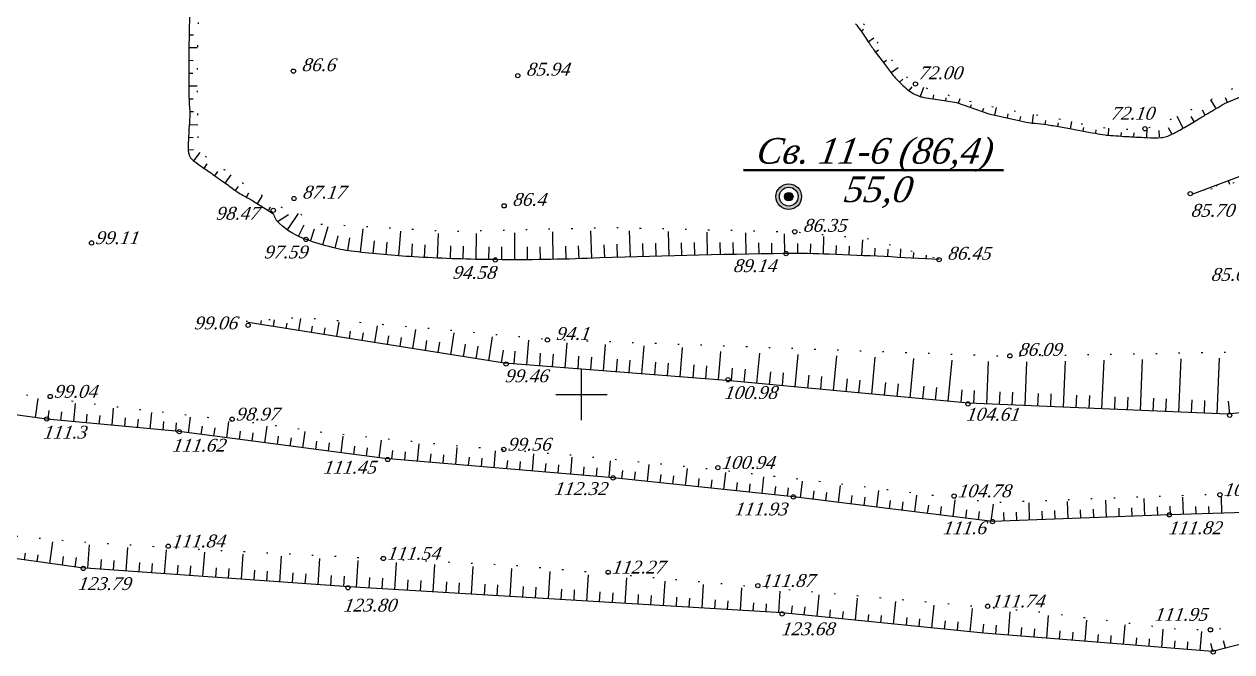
# Model space of a CAD drawing. Header units: millimetres. Extents: x 1400 to 7029, y -1119 to 1612.
# Drawn here: x 3031.5 to 3116.3, y 1214.7 to 1258.8 of the extents above; entities that cross this region are included whole.
import ezdxf

# ---------------------------------------------------------------- set-up
doc = ezdxf.new("R2010")
doc.units = ezdxf.units.MM
doc.linetypes.add('ADOT1', pattern=[1.6, 0.1, -1.5])
for name, color, linetype in [('01_Горизонт_72', 7, 'Continuous'), ('01_Горизонт_86', 7, 'Continuous'), ('02_Горизонт_100', 7, 'Continuous'), ('02_Горизонт_112', 7, 'Continuous'), ('кресты', 7, 'Continuous'), ('Скважины', 7, 'Continuous'), ('Скважины_2011', 7, 'Continuous')]:
    doc.layers.add(name, color=color, linetype=linetype)
doc.styles.add('universw', font='timesi.ttf', dxfattribs={"oblique": 10})

# ---------------------------------------------------------------- blocks, each defined once
blk = doc.blocks.new('Свкажины')
at = {"layer": 'Скважины', "linetype": 'Continuous'}
h = blk.add_hatch(color=5, dxfattribs=at)
h.paths.add_polyline_path([(-3, 0, 1), (3, 0, 1)])
h.paths.add_polyline_path([(2.2, 0, -1), (-2.2, 0, -1)], flags=16)
at = {"layer": 'Скважины', "linetype": 'Continuous', "lineweight": 50}
h = blk.add_hatch(color=2, dxfattribs=at)
edge = h.paths.add_edge_path()
edge.add_arc((0, 0), 1, 0, 360)
at = {"layer": 'Скважины', "color": 0, "linetype": 'Continuous'}
for radius in [3, 2.2, 1]:
    blk.add_circle((0, 0), radius, dxfattribs=at)

msp = doc.modelspace()

# ---------------------------------------------------------------- linework, layer by layer
at = {"layer": '01_Горизонт_72', "color": 250, "linetype": 'Continuous'}
for p, q in [((3090.28, 1258.3428), (3090.463, 1258.4685)), ((3091.3007, 1256.8602), (3091.5076, 1257.0177)), ((3091.8459, 1256.1441), (3092.0696, 1256.3144)), ((3092.9925, 1254.7599), (3093.2074, 1254.9656)), ((3093.6805, 1254.1845), (3093.8624, 1254.4311)), ((3095.3472, 1253.5911), (3095.3907, 1253.874)), ((3096.2368, 1253.4544), (3096.2694, 1253.6666)), ((3097.9686, 1252.9921), (3098.0371, 1253.1869)), ((3116.0141, 1253.34), (3115.8781, 1253.6603)), ((3098.8177, 1252.6936), (3098.9008, 1252.9302)), ((3100.5598, 1252.2506), (3100.6212, 1252.5273)), ((3101.4384, 1252.0555), (3101.5035, 1252.3486)), ((3113.6782, 1251.9897), (3113.4647, 1252.3481)), ((3114.4514, 1252.4503), (3114.2535, 1252.7825)), ((3103.2173, 1251.7913), (3103.2516, 1252.0688)), ((3104.1046, 1251.6415), (3104.1521, 1251.9127)), ((3105.8768, 1251.3265), (3105.9193, 1251.5635)), ((3106.7627, 1251.1676), (3106.8058, 1251.4077)), ((3111.2449, 1250.9142), (3111.2195, 1251.3521)), ((3112.1001, 1251.1257), (3111.8805, 1251.5558)), ((3108.5494, 1250.9703), (3108.5672, 1251.2222)), ((3109.4476, 1250.9135), (3109.4618, 1251.1908)), ((3114.3929, 1247.2143), (3114.4081, 1247.1737)), ((3115.2356, 1247.5301), (3115.266, 1247.4489))]:
    msp.add_line(p, q, dxfattribs=at)
at = {"layer": '01_Горизонт_72', "linetype": 'Continuous'}
for p, q in [((3090.7897, 1257.601), (3091.1733, 1257.8646)), ((3092.3911, 1255.428), (3092.8789, 1255.7994)), ((3094.4682, 1253.77), (3094.6934, 1254.4085)), ((3097.1195, 1253.2906), (3097.2318, 1253.61)), ((3099.6812, 1252.4458), (3099.7972, 1252.9679)), ((3115.2258, 1252.9089), (3114.8599, 1253.5277)), ((3102.3241, 1251.9017), (3102.3975, 1252.4952)), ((3112.9017, 1251.5351), (3112.4815, 1252.3578)), ((3104.991, 1251.4855), (3105.0809, 1251.9867)), ((3107.6516, 1251.0335), (3107.6867, 1251.5314)), ((3110.3464, 1250.8675), (3110.3806, 1251.5346)), ((3116.0784, 1247.8459), (3116.1696, 1247.6025)), ((3113.5501, 1246.8984), (3113.5501, 1246.8984))]:
    msp.add_line(p, q, dxfattribs=at)
at = {"layer": '01_Горизонт_72', "color": 0, "linetype": 'ADOT1', "flags": 128}
for points in [[(3085.6263, 1373.967), (3084.0449, 1371.8274), (3082.2092, 1369.8618), (3080.9096, 1368.2092), (3079.8226, 1366.6975), (3078.7062, 1365.649), (3077.4699, 1364.4879), (3076.3619, 1363.4473), (3075.6526, 1362.5704), (3075.384, 1361.8803), (3075.2066, 1360.0605), (3075.0993, 1357.4339), (3074.9669, 1352.9694), (3074.8548, 1349.3712), (3074.784, 1347.344), (3074.6004, 1345.6705), (3074.4438, 1344.2424), (3074.4467, 1342.0441), (3074.2883, 1339.5693), (3074.0672, 1335.9303), (3073.9413, 1333.8576), (3073.6593, 1328.8585), (3073.6168, 1327.4019), (3073.5663, 1325.6751), (3073.5578, 1324.6942), (3073.4181, 1323.5574), (3073.2804, 1321.3667), (3073.0903, 1319.5437), (3072.8517, 1317.3901), (3072.515, 1315.4311), (3072.4145, 1314.4199), (3072.2524, 1312.2521), (3072.0127, 1308.9212), (3071.8932, 1306.3899), (3071.8467, 1305.4058), (3071.6303, 1302.666), (3071.3858, 1298.8665), (3071.2054, 1294.5895), (3071.031, 1290.836), (3070.5148, 1283.7917), (3070.0205, 1279.4247), (3069.8173, 1277.1911), (3069.7534, 1275.6687), (3069.6038, 1274.5289), (3069.4954, 1273.7023), (3069.4681, 1272.639), (3069.4861, 1270.9196), (3069.6102, 1269.7117), (3069.7916, 1269.0531), (3070.4507, 1268.6904), (3073.1279, 1268.2158), (3076.2186, 1267.6177), (3078.4107, 1266.9963), (3080.7516, 1266.2498), (3082.369, 1265.7495), (3084.0491, 1264.824), (3086.5063, 1263.0269), (3088.5853, 1261.0965), (3090.0971, 1259.3638), (3091.1004, 1257.9575), (3091.8385, 1257.0171), (3093.4012, 1255.188), (3094.1042, 1254.6302), (3094.947, 1254.3131), (3096.4298, 1253.8378), (3097.6027, 1253.5047), (3099.8255, 1252.961), (3102.0556, 1252.5524), (3104.0339, 1252.2211), (3105.7505, 1251.8368), (3107.4311, 1251.5477), (3108.8937, 1251.4543), (3110.2254, 1251.4859), (3111.3058, 1251.825), (3113.3275, 1252.7411), (3116.6599, 1254.4516), (3117.3321, 1254.6952), (3118.0237, 1254.7635), (3118.901, 1254.671), (3119.7685, 1254.5291), (3122.8369, 1253.9097), (3124.611, 1253.6501), (3125.6544, 1253.6181), (3127.9599, 1255.2059), (3130.9784, 1257.4842), (3132.4477, 1258.7719), (3133.228, 1259.4557), (3133.7993, 1259.8024), (3134.2747, 1259.8132), (3134.7123, 1259.6999), (3134.9392, 1259.2086), (3135.1931, 1258.199), (3135.6781, 1256.6174), (3135.8055, 1256.2263)], [(3135.8208, 1255.2598), (3135.2478, 1255.0382), (3128.376, 1252.1815), (3122.9486, 1249.8802), (3120.5935, 1248.7915), (3113.5501, 1246.8984)]]:
    msp.add_lwpolyline(points, dxfattribs=at)
at = {"layer": '01_Горизонт_72', "linetype": 'Continuous', "flags": 128}
msp.add_lwpolyline([(3089.8914, 1258.8616, -0.0077246), (3090.2332, 1258.4108, -0.0175817), (3090.8111, 1257.5628, 0.0219383), (3091.2802, 1256.8871), (3091.7602, 1256.2566), (3092.5385, 1255.2343, 0.0281616), (3092.7227, 1255.0188, 0.0115166), (3093.2131, 1254.5293, 0.0314377), (3093.6651, 1254.1497, 0.0427808), (3094.0352, 1253.9228, 0.0313969), (3094.4172, 1253.7604, 0.0466915), (3094.6882, 1253.6924), (3096.1108, 1253.4738), (3096.9769, 1253.3407), (3097.9143, 1253.0112), (3099.2508, 1252.5414), (3101.058, 1252.1399), (3101.8872, 1251.9558, 0.0408717), (3102.4845, 1251.8735, -0.0290343), (3103.3271, 1251.7777, -0.0005391), (3103.755, 1251.7032, -0.0002171), (3104.8172, 1251.5167, -0.0031287), (3106.7474, 1251.1643, 0.0090173), (3107.4185, 1251.0499, 0.0201073), (3107.618, 1251.0278, 0.0026971), (3109.1102, 1250.9308, 0.002087), (3109.5756, 1250.905, 0.001184), (3110.3963, 1250.8649, 0.0261283), (3111.3568, 1250.8705, 0.0641295), (3111.7427, 1250.9431, 0.0395208), (3112.1189, 1251.0992, 0.0160724), (3112.9945, 1251.5825, 0.0004193), (3113.9418, 1252.1469, -0.0005754), (3114.6321, 1252.5579, -0.0004836), (3115.7871, 1253.2422, -0.0331199), (3115.8046, 1253.2511), (3117.0627, 1253.7852)], format="xyb", dxfattribs=at)
msp.add_lwpolyline([(3113.5501, 1246.8984), (3119.3394, 1249.0681), (3121.2327, 1249.93), (3124.0553, 1251.0423), (3125.9865, 1251.855), (3127.7784, 1252.462), (3129.0843, 1253.0893), (3131.3273, 1254.278), (3135.3438, 1256.0863)], dxfattribs=at)
at = {"layer": '01_Горизонт_72', "color": 7, "linetype": 'Continuous'}
for centre in [(3094.1042, 1254.6302), (3110.2254, 1251.4859), (3113.4031, 1246.9281)]:
    msp.add_circle(centre, 0.15, dxfattribs=at)
at = {"layer": '01_Горизонт_86', "color": 250, "linetype": 'Continuous'}
for p, q in [((3043.084, 1258.0911), (3043.3885, 1258.0855)), ((3043.0605, 1256.2913), (3043.3568, 1256.2886)), ((3043.0555, 1255.3913), (3043.3504, 1255.3912)), ((3043.0743, 1253.5914), (3043.3672, 1253.5975)), ((3043.1324, 1252.6936), (3043.4025, 1252.7061)), ((3043.044, 1250.8963), (3043.3715, 1250.8806)), ((3043.0192, 1249.9971), (3043.3868, 1250.0246)), ((3044.1434, 1248.7047), (3044.3618, 1249.0166)), ((3044.8817, 1248.1899), (3045.0939, 1248.4944)), ((3046.3449, 1247.1418), (3046.5564, 1247.4415)), ((3047.1152, 1246.6787), (3047.2732, 1246.9809)), ((3048.6518, 1245.7419), (3048.8074, 1245.9909))]:
    msp.add_line(p, q, dxfattribs=at)
at = {"layer": '01_Горизонт_86', "linetype": 'Continuous'}
for p, q in [((3043.0702, 1257.1912), (3043.6673, 1257.1837)), ((3043.0602, 1254.4913), (3043.6473, 1254.4975)), ((3043.0938, 1251.7949), (3043.6863, 1251.7561)), ((3043.4145, 1249.2324), (3043.864, 1249.8186)), ((3045.6173, 1247.6714), (3046.0388, 1248.2582)), ((3047.8886, 1246.2189), (3048.2202, 1246.7495))]:
    msp.add_line(p, q, dxfattribs=at)
at = {"layer": '01_Горизонт_86', "color": 0, "linetype": 'Continuous'}
for p, q in [((3049.2904, 1244.9625), (3050.0613, 1245.4629)), ((3049.9839, 1244.3861), (3050.7704, 1245.5284)), ((3050.7653, 1243.9337), (3051.1541, 1244.7454)), ((3052.4671, 1243.3296), (3052.8427, 1244.6213)), ((3051.6055, 1243.6023), (3051.8972, 1244.4537)), ((3053.3407, 1243.0983), (3053.5459, 1243.9746)), ((3054.2275, 1242.925), (3054.3673, 1243.8141)), ((3055.124, 1242.8109), (3055.3089, 1244.4457)), ((3056.0227, 1242.7151), (3056.1124, 1243.6106)), ((3057.8235, 1242.5582), (3057.9517, 1244.287)), ((3060.5303, 1242.402), (3060.6079, 1244.1372)), ((3063.2402, 1242.313), (3063.2782, 1244.1253)), ((3065.9514, 1242.2857), (3065.9517, 1244.1812)), ((3068.6627, 1242.3114), (3068.6258, 1244.2424)), ((3071.373, 1242.3888), (3071.3044, 1244.3089)), ((3074.0829, 1242.4792), (3074.0256, 1244.3253)), ((3076.7932, 1242.557), (3076.7479, 1244.2737)), ((3079.5038, 1242.6221), (3079.4691, 1244.2209)), ((3082.2147, 1242.6746), (3082.1893, 1244.1668)), ((3084.9258, 1242.7145), (3084.9086, 1244.1115)), ((3087.6369, 1242.6891), (3087.6766, 1243.9176)), ((3090.346, 1242.577), (3090.396, 1243.6788)), ((3056.9226, 1242.6309), (3057.0007, 1243.5275)), ((3058.7252, 1242.4971), (3058.7803, 1243.3954)), ((3059.6276, 1242.446), (3059.6749, 1243.3447)), ((3061.4333, 1242.3652), (3061.4665, 1243.2646)), ((3062.3367, 1242.3355), (3062.3627, 1243.2352)), ((3064.1439, 1242.2976), (3064.1556, 1243.1975)), ((3065.0476, 1242.2887), (3065.0535, 1243.1887)), ((3066.8552, 1242.2885), (3066.8496, 1243.1884)), ((3067.759, 1242.297), (3067.7476, 1243.1969)), ((3069.5663, 1242.3315), (3069.5433, 1243.2312)), ((3070.4697, 1242.3575), (3070.441, 1243.257)), ((3072.2762, 1242.4204), (3072.245, 1243.333)), ((3073.1795, 1242.4505), (3073.1496, 1243.3695)), ((3074.9863, 1242.5066), (3074.9591, 1243.4289)), ((3075.8897, 1242.5325), (3075.864, 1243.4518)), ((3077.6967, 1242.5801), (3077.6742, 1243.4842)), ((3078.6002, 1242.6018), (3078.5795, 1243.4936)), ((3080.4074, 1242.641), (3080.3901, 1243.4989)), ((3081.311, 1242.6585), (3081.2955, 1243.4948)), ((3083.1184, 1242.6893), (3083.1063, 1243.473)), ((3084.0221, 1242.7026), (3084.0116, 1243.4553)), ((3085.8296, 1242.7198), (3085.8308, 1243.4363)), ((3086.7334, 1242.7114), (3086.7453, 1243.4128)), ((3088.54, 1242.6547), (3088.5659, 1243.2904)), ((3089.4431, 1242.6169), (3089.4696, 1243.2344)), ((3091.2488, 1242.5349), (3091.2762, 1243.1088)), ((3092.1515, 1242.4907), (3092.179, 1243.0393)), ((3093.0541, 1242.4444), (3093.0856, 1243.0434)), ((3093.9567, 1242.3959), (3093.9791, 1242.8043)), ((3094.859, 1242.3453), (3094.8745, 1242.6148)), ((3048.1207, 1237.7403), (3048.1645, 1238.0155)), ((3049.01, 1237.5989), (3049.0835, 1238.0614)), ((3049.8992, 1237.4574), (3049.9592, 1237.8345)), ((3050.7884, 1237.316), (3050.9216, 1238.1532)), ((3053.4561, 1236.8916), (3053.6168, 1237.9022)), ((3051.6776, 1237.1745), (3051.7471, 1237.611)), ((3052.5669, 1237.0331), (3052.641, 1237.4993)), ((3054.3453, 1236.7502), (3054.4289, 1237.2759)), ((3055.2345, 1236.6087), (3055.3229, 1237.1641)), ((3056.1237, 1236.4673), (3056.3119, 1237.6498)), ((3057.013, 1236.3258), (3057.1108, 1236.9407)), ((3057.9022, 1236.1843), (3058.0047, 1236.829)), ((3058.7914, 1236.0429), (3059.0069, 1237.3973)), ((3061.4591, 1235.6185), (3061.7019, 1237.1449)), ((3064.1268, 1235.1942), (3064.3946, 1236.878)), ((3059.6806, 1235.9014), (3059.7926, 1236.6055)), ((3060.5699, 1235.76), (3060.6866, 1236.4938)), ((3062.3483, 1235.4771), (3062.4897, 1236.3659)), ((3063.2375, 1235.3356), (3063.3789, 1236.2244)), ((3066.8093, 1234.896), (3066.9432, 1236.6351)), ((3069.5025, 1234.6886), (3069.6385, 1236.4537)), ((3072.1958, 1234.4811), (3072.3393, 1236.3441)), ((3074.889, 1234.2737), (3075.04, 1236.2345)), ((3077.5822, 1234.0662), (3077.7408, 1236.1249)), ((3065.016, 1235.0527), (3065.1574, 1235.9415)), ((3065.9116, 1234.9652), (3065.9807, 1235.8625)), ((3067.707, 1234.8269), (3067.7762, 1235.7242)), ((3068.6048, 1234.7577), (3068.6739, 1235.6551)), ((3070.4003, 1234.6194), (3070.4694, 1235.5168)), ((3071.298, 1234.5503), (3071.3671, 1235.4476)), ((3073.0935, 1234.412), (3073.1626, 1235.3093)), ((3073.9913, 1234.3428), (3074.0604, 1235.2402)), ((3080.2755, 1233.8588), (3080.4278, 1235.8361)), ((3082.9655, 1233.6141), (3083.1662, 1235.7363)), ((3085.6547, 1233.3597), (3085.8701, 1235.6375)), ((3088.3439, 1233.1054), (3088.5741, 1235.5387)), ((3091.0331, 1232.851), (3091.278, 1235.4398)), ((3093.7223, 1232.5967), (3093.9819, 1235.341)), ((3096.4115, 1232.3423), (3096.6858, 1235.2422)), ((3099.1053, 1232.1541), (3099.233, 1235.1484)), ((3104.5028, 1231.9238), (3104.6414, 1235.1728)), ((3107.2016, 1231.8086), (3107.3472, 1235.2229)), ((3109.9003, 1231.6935), (3110.053, 1235.2731)), ((3112.5991, 1231.5784), (3112.7588, 1235.3232)), ((3115.2978, 1231.4632), (3115.4646, 1235.3734)), ((3075.7867, 1234.2045), (3075.8559, 1235.1019)), ((3076.6845, 1234.1354), (3076.7536, 1235.0327)), ((3078.48, 1233.9971), (3078.5491, 1234.8944)), ((3079.3777, 1233.9279), (3079.4468, 1234.8253)), ((3081.1727, 1233.7837), (3081.2574, 1234.6797)), ((3082.0691, 1233.6989), (3082.1538, 1234.5949)), ((3083.8619, 1233.5293), (3083.9467, 1234.4253)), ((3084.7583, 1233.4445), (3084.8431, 1234.3405)), ((3101.804, 1232.0389), (3101.9356, 1235.1227)), ((3086.5511, 1233.275), (3086.6359, 1234.171)), ((3087.4475, 1233.1902), (3087.5323, 1234.0862)), ((3089.2403, 1233.0206), (3089.3251, 1233.9166)), ((3090.1367, 1232.9358), (3090.2215, 1233.8318)), ((3091.9295, 1232.7662), (3092.0143, 1233.6622)), ((3092.8259, 1232.6815), (3092.9107, 1233.5775)), ((3094.6187, 1232.5119), (3094.7035, 1233.4079)), ((3095.5151, 1232.4271), (3095.5999, 1233.3231)), ((3097.3079, 1232.2575), (3097.3927, 1233.1535)), ((3098.2057, 1232.1924), (3098.2441, 1233.0916)), ((3100.0049, 1232.1157), (3100.0432, 1233.0149)), ((3100.9045, 1232.0773), (3100.9428, 1232.9765)), ((3102.7036, 1232.0005), (3102.742, 1232.8997)), ((3103.6032, 1231.9622), (3103.6416, 1232.8613)), ((3105.4024, 1231.8854), (3105.4407, 1232.7846)), ((3106.302, 1231.847), (3106.3403, 1232.7462)), ((3108.1011, 1231.7703), (3108.1395, 1232.6694)), ((3109.0007, 1231.7319), (3109.0391, 1232.6311)), ((3110.7999, 1231.6551), (3110.8383, 1232.5543)), ((3111.6995, 1231.6167), (3111.7378, 1232.5159)), ((3113.4986, 1231.54), (3113.537, 1232.4392)), ((3114.3982, 1231.5016), (3114.4366, 1232.4008)), ((3116.1966, 1231.4494), (3116.0962, 1232.3437))]:
    msp.add_line(p, q, dxfattribs=at)
at = {"layer": '01_Горизонт_86', "color": 0, "linetype": 'ADOT1', "flags": 128}
msp.add_lwpolyline([(3053.3085, 1308.9519, -0.0405418), (3052.7652, 1307.8301, -0.0779418), (3052.352, 1307.3269, -0.000526), (3051.5453, 1306.61, 0.0008531), (3051.0483, 1306.1676, 0.0001806), (3049.3236, 1304.6264, 0.0004683), (3048.6593, 1304.0312, 0.0138322), (3048.2214, 1303.6157, 0.007218), (3047.4166, 1302.7848, 0.0310117), (3046.9704, 1302.2476, 0.0707414), (3046.8258, 1301.9764, 0.0406738), (3046.7459, 1301.6847, 0.019114), (3046.6513, 1301.0489, 0.00819), (3046.4697, 1299.105, -0.0071135), (3046.2655, 1296.8665, -0.0065241), (3046.0889, 1295.3805, 0.012431), (3046.0055, 1294.5995, 0.0389873), (3046.0021, 1293.6706, -0.0325283), (3046.0124, 1292.5579, -0.0013715), (3045.9537, 1291.5561, -0.0017401), (3045.9025, 1290.7667, -0.0013555), (3045.7419, 1288.506, -0.0086088), (3045.7095, 1288.1506), (3045.5267, 1286.4662), (3045.4295, 1285.5698, 0.0229906), (3045.394, 1284.9994, -0.0116356), (3045.3495, 1283.8716, -0.0003813), (3045.2691, 1282.6055, 0.0003793), (3045.1882, 1281.3329, 0.0003091), (3045.1423, 1280.5936, 0.0005145), (3045.1154, 1280.1494, 0.0244087), (3045.1063, 1279.2908, -0.0185433), (3045.1076, 1278.1608), (3045.0696, 1277.102), (3045.0293, 1275.9833, -0.0208875), (3045.0199, 1275.8617, 0.0035129), (3044.9385, 1275.141, 0.002625), (3044.7297, 1273.064, -0.0087135), (3044.6592, 1272.439), (3044.3863, 1270.3484), (3044.2849, 1269.5712, 0.0085559), (3044.2023, 1268.8411, 0.0105691), (3044.1581, 1268.2479, 0.0177414), (3044.15, 1267.7934, -0.0146319), (3044.1436, 1267.2424, -0.0037921), (3044.0853, 1266.0406, -0.004609), (3044.0208, 1265.0529, -0.0015357), (3043.9549, 1264.2046, 0.0017328), (3043.8968, 1263.4528, 0.0013066), (3043.8423, 1262.6872, 0.0025781), (3043.8177, 1262.2989, 0.0120383), (3043.7824, 1261.2626, -0.0062025), (3043.7374, 1259.2506, -0.0014689), (3043.6981, 1258.2084, 0.0029224), (3043.6798, 1257.6846, 0.0028242), (3043.6635, 1256.9859, 0.0020084), (3043.6501, 1256.0033, 0.001511), (3043.6434, 1254.991, 0.0044485), (3043.6452, 1254.6471), (3043.6833, 1251.9623), (3043.7018, 1250.6617, 0.0141314), (3043.7115, 1250.4339, 0.0109722), (3043.7387, 1250.1415, 0.0799719), (3043.8028, 1249.9137, 0.1084915), (3043.9089, 1249.774, 0.045339), (3044.1835, 1249.5804, -0.0261451), (3044.6716, 1249.2636, -0.0031635), (3045.65, 1248.5437, 0.0054085), (3046.2242, 1248.1252, 0.0041621), (3047.327, 1247.3532, 0.0145601), (3047.6503, 1247.1444), (3048.9369, 1246.3659), (3049.7015, 1245.9032, 0.0532499), (3050.1373, 1245.6993, 0.0314528), (3050.9211, 1245.4836)], format="xyb", dxfattribs=at)
at = {"layer": '01_Горизонт_86', "linetype": 'Continuous', "flags": 128}
msp.add_lwpolyline([(3043.1348, 1260.1622, 0.0028284), (3043.0872, 1258.2605, 0.0016394), (3043.0708, 1257.2366, 0.0013106), (3043.0577, 1255.9559, 0.0037518), (3043.0576, 1254.775, 0.0035199), (3043.0759, 1253.5166, 0.0221531), (3043.118, 1252.8769, -0.0351206), (3043.1342, 1252.4725, -0.010682), (3043.1148, 1252.097, 0.0049946), (3043.0641, 1251.2945, 0.0020333), (3043.0329, 1250.6574, 0.0028405), (3043.015, 1250.2011, 0.0369371), (3043.0262, 1249.9228, 0.0389993), (3043.0766, 1249.6638, 0.0585273), (3043.1456, 1249.4944, 0.0806358), (3043.2278, 1249.3895, 0.0246355), (3043.431, 1249.2198, 0.0088214), (3044.0287, 1248.785, 0.0009576), (3044.7591, 1248.2753, -0.001331), (3045.2843, 1247.9081, -0.006385), (3046.1112, 1247.3109, 0.0116303), (3046.5686, 1246.9878, 0.0326006), (3046.9928, 1246.7411, -0.0243095), (3047.5669, 1246.42), (3048.5037, 1245.8345), (3049.0211, 1245.511)], format="xyb", dxfattribs=at)
at = {"layer": '01_Горизонт_86', "color": 0, "linetype": 'ADOT1', "flags": 128}
for points in [[(3047.0859, 1237.9678), (3050.9472, 1238.247), (3062.0992, 1237.2824), (3068.362, 1236.6971), (3100.6267, 1235.5177), (3118.1771, 1235.8429), (3128.6259, 1236.9454), (3133.2987, 1238.6315), (3141.8958, 1242.1472), (3147.0229, 1244.3521), (3159.9628, 1249.5554), (3175.2791, 1254.873), (3182.7805, 1256.9474), (3188.1228, 1258.0975), (3192.2605, 1258.6806)], [(3050.9211, 1245.4836), (3052.1542, 1244.8059), (3061.4641, 1244.2823), (3072.8195, 1244.5594), (3085.5656, 1244.2508), (3090.8679, 1243.7579), (3095.8311, 1242.3101)]]:
    msp.add_lwpolyline(points, dxfattribs=at)
at = {"layer": '01_Горизонт_86', "color": 0, "linetype": 'Continuous', "flags": 128}
msp.add_lwpolyline([(3192.1303, 1258.6738), (3179.2629, 1253.8401), (3160.2397, 1246.842), (3152.9097, 1244.0559), (3146.7016, 1241.8652), (3134.4802, 1235.4838), (3124.6303, 1232.3957), (3116.0386, 1231.4316), (3097.8242, 1232.2087), (3080.8302, 1233.8161), (3065.2421, 1235.0167), (3047.2315, 1237.8818)], dxfattribs=at)
at = {"layer": '01_Горизонт_86', "color": 0, "linetype": 'Continuous'}
msp.add_lwpolyline([(3095.7613, 1242.2925, 0.0050652), (3088.0479, 1242.6744, 0.0128873), (3085.0123, 1242.7155, 0.0059966), (3071.0724, 1242.378, -0.0121828), (3064.2087, 1242.2968, -0.0117044), (3058.8572, 1242.4892, -0.0149245), (3054.6739, 1242.8633, -0.0317467), (3053.1512, 1243.1443, -0.0253222), (3051.2953, 1243.7115, -0.0950113), (3049.4238, 1244.825, -0.1582449), (3049.0211, 1245.511, -0.0135621)], format="xyb", dxfattribs=at)
at = {"layer": '01_Горизонт_86', "color": 7, "linetype": 'Continuous'}
for centre in [(3050.4073, 1255.5315), (3066.1723, 1255.2165), (3050.4523, 1246.5855), (3065.2093, 1246.0725), (3048.9913, 1245.7575), (3051.2953, 1243.7115), (3085.6273, 1244.2515), (3085.0123, 1242.7155), (3064.5913, 1242.2715), (3095.7613, 1242.2925), (3047.2303, 1237.6875), (3068.2513, 1236.6555), (3100.7323, 1235.5365), (3065.3443, 1234.9635), (3080.9353, 1233.8565), (3097.7923, 1232.1585), (3116.1733, 1231.3665)]:
    msp.add_circle(centre, 0.15, dxfattribs=at)
at = {"layer": '02_Горизонт_100', "color": 0, "linetype": 'Continuous'}
for p, q in [((3048.1207, 1237.7403), (3048.1645, 1238.0155)), ((3049.01, 1237.5989), (3049.0835, 1238.0614)), ((3049.8992, 1237.4574), (3049.9592, 1237.8345)), ((3050.7884, 1237.316), (3050.9216, 1238.1532)), ((3053.4561, 1236.8916), (3053.6168, 1237.9022)), ((3051.6776, 1237.1745), (3051.7471, 1237.611)), ((3052.5669, 1237.0331), (3052.641, 1237.4993)), ((3054.3453, 1236.7502), (3054.4289, 1237.2759)), ((3055.2345, 1236.6087), (3055.3229, 1237.1641)), ((3056.1237, 1236.4673), (3056.3119, 1237.6498)), ((3057.013, 1236.3258), (3057.1108, 1236.9407)), ((3057.9022, 1236.1843), (3058.0047, 1236.829)), ((3058.7914, 1236.0429), (3059.0069, 1237.3973)), ((3061.4591, 1235.6185), (3061.7019, 1237.1449)), ((3064.1268, 1235.1942), (3064.3946, 1236.878)), ((3059.6806, 1235.9014), (3059.7926, 1236.6055)), ((3060.5699, 1235.76), (3060.6866, 1236.4938)), ((3062.3483, 1235.4771), (3062.4897, 1236.3659)), ((3063.2375, 1235.3356), (3063.3789, 1236.2244)), ((3066.8093, 1234.896), (3066.9432, 1236.6351)), ((3069.5025, 1234.6886), (3069.6385, 1236.4537)), ((3072.1958, 1234.4811), (3072.3393, 1236.3441)), ((3074.889, 1234.2737), (3075.04, 1236.2345)), ((3077.5822, 1234.0662), (3077.7408, 1236.1249)), ((3065.016, 1235.0527), (3065.1574, 1235.9415)), ((3065.9116, 1234.9652), (3065.9807, 1235.8625)), ((3067.707, 1234.8269), (3067.7762, 1235.7242)), ((3068.6048, 1234.7577), (3068.6739, 1235.6551)), ((3070.4003, 1234.6194), (3070.4694, 1235.5168)), ((3071.298, 1234.5503), (3071.3671, 1235.4476)), ((3073.0935, 1234.412), (3073.1626, 1235.3093)), ((3073.9913, 1234.3428), (3074.0604, 1235.2402)), ((3080.2755, 1233.8588), (3080.4278, 1235.8361)), ((3082.9655, 1233.6141), (3083.1662, 1235.7363)), ((3085.6547, 1233.3597), (3085.8701, 1235.6375)), ((3088.3439, 1233.1054), (3088.5741, 1235.5387)), ((3091.0331, 1232.851), (3091.278, 1235.4398)), ((3093.7223, 1232.5967), (3093.9819, 1235.341)), ((3096.4115, 1232.3423), (3096.6858, 1235.2422)), ((3099.1053, 1232.1541), (3099.233, 1235.1484)), ((3104.5028, 1231.9238), (3104.6414, 1235.1728)), ((3107.2016, 1231.8086), (3107.3472, 1235.2229)), ((3109.9003, 1231.6935), (3110.053, 1235.2731)), ((3112.5991, 1231.5784), (3112.7588, 1235.3232)), ((3115.2978, 1231.4632), (3115.4646, 1235.3734)), ((3075.7867, 1234.2045), (3075.8559, 1235.1019)), ((3076.6845, 1234.1354), (3076.7536, 1235.0327)), ((3078.48, 1233.9971), (3078.5491, 1234.8944)), ((3079.3777, 1233.9279), (3079.4468, 1234.8253)), ((3081.1727, 1233.7837), (3081.2574, 1234.6797)), ((3082.0691, 1233.6989), (3082.1538, 1234.5949)), ((3083.8619, 1233.5293), (3083.9467, 1234.4253)), ((3084.7583, 1233.4445), (3084.8431, 1234.3405)), ((3101.804, 1232.0389), (3101.9356, 1235.1227)), ((3086.5511, 1233.275), (3086.6359, 1234.171)), ((3087.4475, 1233.1902), (3087.5323, 1234.0862)), ((3089.2403, 1233.0206), (3089.3251, 1233.9166)), ((3090.1367, 1232.9358), (3090.2215, 1233.8318)), ((3091.9295, 1232.7662), (3092.0143, 1233.6622)), ((3092.8259, 1232.6815), (3092.9107, 1233.5775)), ((3094.6187, 1232.5119), (3094.7035, 1233.4079)), ((3095.5151, 1232.4271), (3095.5999, 1233.3231)), ((3097.3079, 1232.2575), (3097.3927, 1233.1535)), ((3098.2057, 1232.1924), (3098.2441, 1233.0916)), ((3100.0049, 1232.1157), (3100.0432, 1233.0149)), ((3100.9045, 1232.0773), (3100.9428, 1232.9765)), ((3102.7036, 1232.0005), (3102.742, 1232.8997)), ((3103.6032, 1231.9622), (3103.6416, 1232.8613)), ((3105.4024, 1231.8854), (3105.4407, 1232.7846)), ((3106.302, 1231.847), (3106.3403, 1232.7462)), ((3108.1011, 1231.7703), (3108.1395, 1232.6694)), ((3109.0007, 1231.7319), (3109.0391, 1232.6311)), ((3110.7999, 1231.6551), (3110.8383, 1232.5543)), ((3111.6995, 1231.6167), (3111.7378, 1232.5159)), ((3113.4986, 1231.54), (3113.537, 1232.4392)), ((3114.3982, 1231.5016), (3114.4366, 1232.4008)), ((3116.1966, 1231.4494), (3116.0962, 1232.3437))]:
    msp.add_line(p, q, dxfattribs=at)
at = {"layer": '02_Горизонт_100', "linetype": 'Continuous'}
for p, q in [((3032.2933, 1231.2063), (3032.4721, 1232.5325)), ((3034.9791, 1230.9187), (3035.1008, 1232.1934)), ((3037.6684, 1230.662), (3037.7824, 1231.8561)), ((3033.1862, 1231.0899), (3033.2433, 1231.6872)), ((3034.0827, 1231.0043), (3034.1397, 1231.6016)), ((3035.8755, 1230.8332), (3035.9326, 1231.4305)), ((3036.772, 1230.7476), (3036.829, 1231.3449)), ((3038.5648, 1230.5765), (3038.6219, 1231.1738)), ((3039.4613, 1230.4909), (3039.5183, 1231.0882)), ((3040.3577, 1230.4053), (3040.467, 1231.55)), ((3041.2541, 1230.3198), (3041.3112, 1230.9171)), ((3043.0444, 1230.1258), (3043.1897, 1231.2371)), ((3045.7232, 1229.7757), (3045.8729, 1230.9217)), ((3042.1506, 1230.2342), (3042.2076, 1230.8315)), ((3043.9373, 1230.0091), (3044.0151, 1230.604)), ((3044.8303, 1229.8924), (3044.908, 1230.4873)), ((3046.6161, 1229.659), (3046.6938, 1230.2539)), ((3047.509, 1229.5423), (3047.5868, 1230.1372)), ((3048.4019, 1229.4256), (3048.5553, 1230.5995)), ((3051.0807, 1229.0755), (3051.2301, 1230.2191)), ((3049.2948, 1229.3089), (3049.3726, 1229.9038)), ((3050.1877, 1229.1922), (3050.2655, 1229.7871)), ((3051.9736, 1228.9588), (3052.0513, 1229.5537)), ((3052.8665, 1228.8421), (3052.9442, 1229.437)), ((3053.7594, 1228.7254), (3053.9122, 1229.8942)), ((3054.6523, 1228.6087), (3054.7301, 1229.2036)), ((3056.4381, 1228.3753), (3056.5999, 1229.6131)), ((3059.1281, 1228.129), (3059.2316, 1229.3482)), ((3055.5452, 1228.492), (3055.623, 1229.0869)), ((3057.3335, 1228.2813), (3057.3843, 1228.8792)), ((3058.2308, 1228.2052), (3058.2815, 1228.803)), ((3060.0254, 1228.0528), (3060.0761, 1228.6507)), ((3060.9226, 1227.9766), (3060.9734, 1228.5745)), ((3061.8199, 1227.9005), (3061.9208, 1229.0893)), ((3062.7172, 1227.8243), (3062.768, 1228.4221)), ((3063.6145, 1227.7481), (3063.6652, 1228.346)), ((3064.5118, 1227.6719), (3064.6134, 1228.8697)), ((3067.2036, 1227.4434), (3067.306, 1228.6501)), ((3069.8954, 1227.2149), (3069.9986, 1228.4306)), ((3065.409, 1227.5958), (3065.4598, 1228.1936)), ((3066.3063, 1227.5196), (3066.3571, 1228.1174)), ((3068.1009, 1227.3672), (3068.1516, 1227.9651)), ((3068.9982, 1227.2911), (3069.0489, 1227.8889)), ((3070.7927, 1227.1387), (3070.8435, 1227.7366)), ((3071.69, 1227.0625), (3071.7408, 1227.6604)), ((3072.5873, 1226.9864), (3072.6878, 1228.1709)), ((3073.4834, 1226.8977), (3073.5463, 1227.4944)), ((3075.2745, 1226.7088), (3075.4, 1227.8998)), ((3077.9611, 1226.4256), (3078.0881, 1227.6306)), ((3074.3789, 1226.8033), (3074.4418, 1227.4)), ((3076.17, 1226.6144), (3076.2329, 1227.2111)), ((3077.0656, 1226.52), (3077.1285, 1227.1167)), ((3078.8566, 1226.3312), (3078.9196, 1226.9279)), ((3079.7522, 1226.2368), (3079.8151, 1226.8335)), ((3080.6477, 1226.1424), (3080.7742, 1227.3416)), ((3081.5433, 1226.048), (3081.6062, 1226.6446)), ((3083.3344, 1225.8591), (3083.4588, 1227.039)), ((3086.02, 1225.567), (3086.1644, 1226.7332)), ((3082.4388, 1225.9535), (3082.5017, 1226.5502)), ((3084.2299, 1225.7647), (3084.2928, 1226.3614)), ((3085.1255, 1225.6703), (3085.1884, 1226.267)), ((3086.9137, 1225.4564), (3086.9874, 1226.0518)), ((3087.8074, 1225.3458), (3087.8811, 1225.9412)), ((3088.7011, 1225.2351), (3088.8477, 1226.4196)), ((3091.3821, 1224.9032), (3091.5289, 1226.0889)), ((3089.5947, 1225.1245), (3089.6685, 1225.7199)), ((3090.4884, 1225.0139), (3090.5621, 1225.6093)), ((3092.2758, 1224.7926), (3092.3495, 1225.388)), ((3093.1695, 1224.682), (3093.2432, 1225.2774)), ((3094.0632, 1224.5713), (3094.2101, 1225.7582)), ((3094.9569, 1224.4607), (3095.0306, 1225.0562)), ((3096.7442, 1224.2394), (3096.8913, 1225.4276)), ((3099.4253, 1223.9075), (3099.5742, 1225.1107)), ((3102.1242, 1223.9961), (3102.0782, 1225.2034)), ((3104.8238, 1224.0991), (3104.7776, 1225.3102)), ((3107.5234, 1224.2021), (3107.4772, 1225.412)), ((3110.2229, 1224.3051), (3110.177, 1225.5095)), ((3112.0227, 1224.3731), (3112.0048, 1224.9695)), ((3112.9228, 1224.4001), (3112.8865, 1225.6066)), ((3113.8229, 1224.4271), (3113.807, 1224.9548)), ((3114.723, 1224.4542), (3114.7082, 1224.9475)), ((3115.6231, 1224.4812), (3115.5886, 1225.6284)), ((3095.8506, 1224.3501), (3095.9243, 1224.9455)), ((3097.6379, 1224.1288), (3097.7116, 1224.7243)), ((3098.5316, 1224.0182), (3098.6053, 1224.6136)), ((3100.3245, 1223.9274), (3100.3017, 1224.527)), ((3101.2244, 1223.9618), (3101.2015, 1224.5613)), ((3103.0241, 1224.0304), (3103.0012, 1224.63)), ((3103.924, 1224.0648), (3103.9011, 1224.6643)), ((3105.7237, 1224.1334), (3105.7008, 1224.733)), ((3106.6235, 1224.1678), (3106.6006, 1224.7673)), ((3108.4232, 1224.2364), (3108.4003, 1224.836)), ((3109.3231, 1224.2708), (3109.3002, 1224.8703)), ((3111.1228, 1224.3394), (3111.0999, 1224.939))]:
    msp.add_line(p, q, dxfattribs=at)
at = {"layer": '02_Горизонт_100', "linetype": 'Continuous', "flags": 128}
msp.add_lwpolyline([(3126.4243, 1224.8055), (3111.9373, 1224.3705), (3099.5143, 1223.8965), (3085.5313, 1225.6275), (3072.8683, 1226.9625), (3056.8298, 1228.3241), (3042.3883, 1230.2115), (3033.0853, 1231.0995), (3024.5476, 1232.2502), (3023.3803, 1232.8545), (3023.5783, 1248.8715), (3025.9333, 1267.9695), (3027.1543, 1284.6705), (3029.1193, 1296.1515), (3032.7403, 1306.6125), (3034.1293, 1321.6125), (3035.0893, 1336.0035), (3035.8153, 1352.1615), (3037.2913, 1363.3455)], dxfattribs=at)
at = {"layer": '02_Горизонт_100', "color": 0, "linetype": 'ADOT1', "flags": 128}
for points in [[(3039.0276, 1363.266), (3038.582, 1362.0785), (3037.2945, 1352.1826), (3036.6502, 1338.7927), (3035.1668, 1318.4451), (3034.6139, 1312.306), (3034.1377, 1306.5045), (3033.4926, 1304.54), (3030.8969, 1297.0196), (3028.618, 1284.5545), (3027.5672, 1273.56), (3024.9774, 1249.594), (3024.7322, 1240.5294), (3024.6709, 1233.976), (3026.2275, 1233.5914), (3032.7792, 1232.6381), (3037.677, 1232.0025), (3048.293, 1230.77), (3052.4276, 1230.1768), (3061.3858, 1229.2658), (3070.2591, 1228.5454), (3079.1961, 1227.6556), (3088.1543, 1226.6386), (3097.0913, 1225.5369), (3099.625, 1225.2403), (3106.0283, 1225.4946), (3114.8804, 1225.8124), (3126.8766, 1224.8499)], [(3047.0859, 1237.9678), (3050.9472, 1238.247), (3062.0992, 1237.2824), (3068.362, 1236.6971), (3100.6267, 1235.5177), (3118.1771, 1235.8429), (3128.6259, 1236.9454), (3133.2987, 1238.6315), (3141.8958, 1242.1472), (3147.0229, 1244.3521), (3159.9628, 1249.5554), (3175.2791, 1254.873), (3182.7805, 1256.9474), (3188.1228, 1258.0975), (3192.2605, 1258.6806)]]:
    msp.add_lwpolyline(points, dxfattribs=at)
at = {"layer": '02_Горизонт_100', "color": 0, "linetype": 'Continuous', "flags": 128}
msp.add_lwpolyline([(3192.1303, 1258.6738), (3179.2629, 1253.8401), (3160.2397, 1246.842), (3152.9097, 1244.0559), (3146.7016, 1241.8652), (3134.4802, 1235.4838), (3124.6303, 1232.3957), (3116.0386, 1231.4316), (3097.8242, 1232.2087), (3080.8302, 1233.8161), (3065.2421, 1235.0167), (3047.2315, 1237.8818)], dxfattribs=at)
at = {"layer": '02_Горизонт_100', "color": 7, "linetype": 'Continuous'}
for centre in [(3036.2279, 1243.4687), (3047.2303, 1237.6875), (3068.2513, 1236.6555), (3100.7323, 1235.5365), (3065.3443, 1234.9635), (3080.9353, 1233.8565), (3033.3314, 1232.6815), (3097.7923, 1232.1585), (3033.0853, 1231.0995), (3046.1009, 1231.0834), (3116.1733, 1231.3665), (3042.3883, 1230.2115), (3057.0313, 1228.2555), (3065.1872, 1228.9641), (3080.223, 1227.6816), (3072.8683, 1226.9625), (3096.8189, 1225.6898), (3115.4886, 1225.7801), (3085.5313, 1225.6275), (3111.9373, 1224.3705), (3099.5143, 1223.8965)]:
    msp.add_circle(centre, 0.15, dxfattribs=at)
at = {"layer": '02_Горизонт_112', "color": 0, "linetype": 'Continuous'}
for p, q in [((3033.2953, 1220.9559), (3033.5077, 1222.4754)), ((3031.5115, 1221.2053), (3031.5792, 1221.6891)), ((3032.4034, 1221.0806), (3032.4721, 1221.5721)), ((3035.9742, 1220.6133), (3036.0919, 1222.2601)), ((3038.669, 1220.4208), (3038.7879, 1222.0846)), ((3041.3638, 1220.2283), (3041.4839, 1221.9091)), ((3044.0586, 1220.0358), (3044.1807, 1221.7441)), ((3046.7534, 1219.8432), (3046.8789, 1221.6004)), ((3034.1872, 1220.8312), (3034.2717, 1221.4361)), ((3035.079, 1220.7065), (3035.1715, 1221.368)), ((3036.8725, 1220.5491), (3036.9216, 1221.2357)), ((3037.7708, 1220.485), (3037.8196, 1221.1678)), ((3039.5673, 1220.3566), (3039.6155, 1221.032)), ((3040.4656, 1220.2925), (3040.5135, 1220.9641)), ((3042.2621, 1220.1641), (3042.3102, 1220.8378)), ((3043.1604, 1220.0999), (3043.2088, 1220.7777)), ((3049.4482, 1219.6507), (3049.5772, 1221.4566)), ((3052.143, 1219.4582), (3052.2755, 1221.3129)), ((3054.8382, 1219.2721), (3054.9512, 1221.171)), ((3057.5351, 1219.1116), (3057.6493, 1221.0306)), ((3060.232, 1218.9512), (3060.3474, 1220.8901)), ((3062.9289, 1218.7907), (3063.0455, 1220.7496)), ((3044.9569, 1219.9716), (3045.0059, 1220.6575)), ((3045.8552, 1219.9074), (3045.9044, 1220.5974)), ((3047.6517, 1219.7791), (3047.7016, 1220.4772)), ((3048.5499, 1219.7149), (3048.6001, 1220.4171)), ((3050.3465, 1219.5866), (3050.3972, 1220.2969)), ((3051.2447, 1219.5224), (3051.2958, 1220.2368)), ((3053.0413, 1219.394), (3053.0929, 1220.117)), ((3053.9395, 1219.3299), (3053.9921, 1220.0655)), ((3055.7372, 1219.2186), (3055.7815, 1219.9629)), ((3056.6361, 1219.1651), (3056.6805, 1219.9114)), ((3065.6258, 1218.6302), (3065.7435, 1220.6091)), ((3068.3227, 1218.4697), (3068.4375, 1220.3992)), ((3071.0196, 1218.3093), (3071.1301, 1220.1672)), ((3073.7165, 1218.1488), (3073.8228, 1219.9352)), ((3058.4341, 1219.0581), (3058.4787, 1219.8083)), ((3059.333, 1219.0047), (3059.3778, 1219.7568)), ((3061.131, 1218.8977), (3061.176, 1219.6537)), ((3062.0299, 1218.8442), (3062.075, 1219.6022)), ((3063.8279, 1218.7372), (3063.8732, 1219.4991)), ((3064.7268, 1218.6837), (3064.7723, 1219.4476)), ((3066.5247, 1218.5767), (3066.5704, 1219.3446)), ((3067.4237, 1218.5232), (3067.4691, 1219.2853)), ((3069.2216, 1218.4162), (3069.2658, 1219.1582)), ((3070.1206, 1218.3627), (3070.1641, 1219.0946)), ((3076.4133, 1217.9883), (3076.5154, 1219.7033)), ((3079.1102, 1217.8278), (3079.208, 1219.4713)), ((3081.8071, 1217.6673), (3081.9007, 1219.2393)), ((3071.9185, 1218.2558), (3071.9609, 1218.9675)), ((3072.8175, 1218.2023), (3072.8592, 1218.9039)), ((3074.6154, 1218.0953), (3074.656, 1218.7768)), ((3075.5144, 1218.0418), (3075.5543, 1218.7132)), ((3077.3123, 1217.9348), (3077.3511, 1218.5861)), ((3078.2113, 1217.8813), (3078.2494, 1218.5225)), ((3080.0092, 1217.7743), (3080.0459, 1218.3903)), ((3080.9082, 1217.7208), (3080.944, 1218.3232)), ((3082.7061, 1217.6138), (3082.7403, 1218.1889)), ((3084.504, 1217.5069), (3084.5933, 1219.0077)), ((3087.1928, 1217.2449), (3087.3458, 1218.7613)), ((3089.8808, 1216.9736), (3090.0368, 1218.5194)), ((3092.5688, 1216.7023), (3092.7278, 1218.2775)), ((3083.6051, 1217.5604), (3083.6385, 1218.1218)), ((3085.4008, 1217.4258), (3085.4573, 1217.9858)), ((3086.2968, 1217.3353), (3086.3543, 1217.9053)), ((3088.0888, 1217.1545), (3088.143, 1217.6914)), ((3088.9848, 1217.064), (3089.0373, 1217.5844)), ((3090.7768, 1216.8832), (3090.8266, 1217.3773)), ((3095.2568, 1216.431), (3095.4187, 1218.0356)), ((3097.9448, 1216.1597), (3098.1097, 1217.7937)), ((3100.6361, 1215.9247), (3100.7666, 1217.5585)), ((3091.6728, 1216.7927), (3091.7241, 1217.3011)), ((3093.4648, 1216.6119), (3093.519, 1217.1488)), ((3094.3608, 1216.5214), (3094.4164, 1217.0726)), ((3096.1528, 1216.3406), (3096.2113, 1216.9203)), ((3097.0488, 1216.2501), (3097.1087, 1216.8441)), ((3098.8408, 1216.0692), (3098.9033, 1216.689)), ((3099.7384, 1215.9964), (3099.7874, 1216.6105)), ((3103.3291, 1215.7095), (3103.4557, 1217.2929)), ((3106.0222, 1215.4943), (3106.1403, 1216.9716)), ((3108.7153, 1215.2791), (3108.8249, 1216.6502)), ((3101.5338, 1215.8529), (3101.5816, 1216.4512)), ((3102.4315, 1215.7812), (3102.4786, 1216.3716)), ((3104.2268, 1215.6378), (3104.2727, 1216.2122)), ((3105.1245, 1215.566), (3105.1698, 1216.1326)), ((3106.9199, 1215.4226), (3106.9639, 1215.9733)), ((3107.8176, 1215.3509), (3107.861, 1215.8936)), ((3109.613, 1215.2074), (3109.6553, 1215.7372)), ((3110.5107, 1215.1357), (3110.553, 1215.6657)), ((3111.4084, 1215.0639), (3111.5095, 1216.3288)), ((3114.1015, 1214.8488), (3114.2072, 1216.1716)), ((3112.3061, 1214.9922), (3112.3485, 1215.5228)), ((3113.2038, 1214.9205), (3113.2462, 1215.4513)), ((3114.9984, 1214.7852), (3114.86, 1215.3229)), ((3115.8705, 1215.0099), (3115.738, 1215.5246))]:
    msp.add_line(p, q, dxfattribs=at)
at = {"layer": '02_Горизонт_112', "color": 0, "linetype": 'Continuous', "flags": 128}
msp.add_lwpolyline([(3196.273, 1246.2385), (3174.6928, 1236.5137), (3153.4883, 1227.1134), (3135.309, 1220.0168), (3114.9744, 1214.779), (3098.8947, 1216.0638), (3084.7316, 1217.4933), (3054.2969, 1219.3043), (3035.5069, 1220.6467), (3023.4585, 1222.3313), (3008.1883, 1222.9575)], dxfattribs=at)
at = {"layer": '02_Горизонт_112', "color": 250, "linetype": 'ADOT1', "flags": 128}
msp.add_lwpolyline([(3008.6061, 1224.4278), (3021.1464, 1223.7854), (3034.8068, 1222.5267), (3043.3035, 1221.9795), (3066.407, 1220.7957), (3083.5915, 1219.2642), (3102.5449, 1217.5837), (3112.7357, 1216.3185), (3115.2667, 1216.3185), (3134.3478, 1221.3089), (3151.1127, 1228.0652), (3165.7766, 1234.1937), (3173.8631, 1237.6122), (3184.8364, 1242.1998), (3192.276, 1245.4797), (3196.3885, 1246.3574)], dxfattribs=at)
at = {"layer": '02_Горизонт_112', "color": 7, "linetype": 'Continuous'}
for centre in [(3041.6162, 1222.1682), (3035.6473, 1220.6085), (3056.7315, 1221.3046), (3072.5181, 1220.3342), (3054.2441, 1219.2443), (3083.0317, 1219.3964), (3084.7382, 1217.4084), (3099.1739, 1217.9506), (3114.8204, 1216.2939), (3115.0217, 1214.7382)]:
    msp.add_circle(centre, 0.15, dxfattribs=at)
at = {"layer": 'кресты', "color": 3, "linetype": 'Continuous'}
for p, q in [((3070.6513, 1231.0275), (3070.6513, 1234.6275)), ((3068.8513, 1232.8275), (3072.4513, 1232.8275))]:
    msp.add_line(p, q, dxfattribs=at)
at = {"layer": 'Скважины_2011', "color": 0, "linetype": 'Continuous', "lineweight": 50}
msp.add_line((3082.03, 1248.5899), (3100.2857, 1248.5867), dxfattribs=at)

# ---------------------------------------------------------------- block references
at = {"layer": 'Скважины_2011', "color": 0, "linetype": 'Continuous', "lineweight": 50, "xscale": 0.3, "yscale": 0.3, "zscale": 0.3}
msp.add_blockref('Свкажины', (3085.2013, 1246.7175), dxfattribs=at)

# ---------------------------------------------------------------- texts
at = {"layer": '01_Горизонт_72', "color": 7, "linetype": 'Continuous', "style": 'universw', "oblique": 10}
for s, p in [('72.00', (3094.3445, 1254.9624)), ('72.10', (3107.8397, 1252.1221)), ('85.70', (3113.4609, 1245.3053)), ('85.68', (3114.8709, 1240.8044))]:
    msp.add_text(s, height=0.9, dxfattribs=at).set_placement(p)
at = {"layer": '01_Горизонт_86', "color": 7, "linetype": 'Continuous', "style": 'universw', "oblique": 10}
for s, p in [('86.6', (3051.0073, 1255.5315)), ('85.94', (3066.7723, 1255.2165)), ('87.17', (3051.0523, 1246.5855)), ('86.4', (3065.8093, 1246.0725)), ('98.47', (3044.9632, 1245.0974)), ('86.35', (3086.2273, 1244.2515)), ('97.59', (3048.3505, 1242.3795)), ('86.45', (3096.3613, 1242.2925)), ('89.14', (3081.3068, 1241.4179)), ('94.58', (3061.5917, 1240.9436)), ('99.06', (3043.4366, 1237.398)), ('94.1', (3068.8513, 1236.6555)), ('86.09', (3101.3323, 1235.5365)), ('99.46', (3065.2619, 1233.6839)), ('100.98', (3080.6678, 1232.5086)), ('104.61', (3097.6671, 1230.986))]:
    msp.add_text(s, height=0.9, dxfattribs=at).set_placement(p)
at = {"layer": '02_Горизонт_100', "color": 7, "linetype": 'Continuous', "style": 'universw', "oblique": 10}
for s, p in [('99.11', (3036.4964, 1243.382)), ('99.06', (3043.4366, 1237.398)), ('94.1', (3068.8513, 1236.6555)), ('86.09', (3101.3323, 1235.5365)), ('99.46', (3065.2619, 1233.6839)), ('99.04', (3033.5999, 1232.5948)), ('100.98', (3080.6678, 1232.5086)), ('98.97', (3046.3694, 1230.9967)), ('104.61', (3097.6671, 1230.986)), ('111.3', (3032.8318, 1229.7253)), ('111.62', (3041.9009, 1228.8093)), ('99.56', (3065.4557, 1228.8774)), ('100.94', (3080.4916, 1227.595)), ('111.45', (3052.5076, 1227.2653)), ('112.32', (3068.7251, 1225.7622)), ('104.78', (3097.0874, 1225.6031)), ('108.74', (3115.7572, 1225.6935)), ('111.93', (3081.3861, 1224.33)), ('111.6', (3096.0294, 1223.0087)), ('111.82', (3111.8814, 1223.0078))]:
    msp.add_text(s, height=0.9, dxfattribs=at).set_placement(p)
at = {"layer": '02_Горизонт_112', "color": 7, "linetype": 'Continuous', "style": 'universw', "oblique": 10}
for s, p in [('111.84', (3041.8847, 1222.0815)), ('111.54', (3057, 1221.2179)), ('112.27', (3072.7867, 1220.2475)), ('123.79', (3035.268, 1219.09)), ('111.87', (3083.3002, 1219.3097)), ('123.80', (3053.9171, 1217.5749)), ('111.74', (3099.4424, 1217.8639)), ('111.95', (3110.8918, 1216.9282)), ('123.68', (3084.6834, 1215.9116))]:
    msp.add_text(s, height=0.9, dxfattribs=at).set_placement(p)
at = {"layer": 'Скважины_2011', "color": 7, "style": 'universw', "oblique": 10}
for s, p in [(' Св. 11-6 (86,4)', (3082.1793, 1249.0335)), ('55,0', (3089.0097, 1246.3328))]:
    msp.add_text(s, height=1.8, dxfattribs=at).set_placement(p)

doc.saveas('drawing.dxf')
